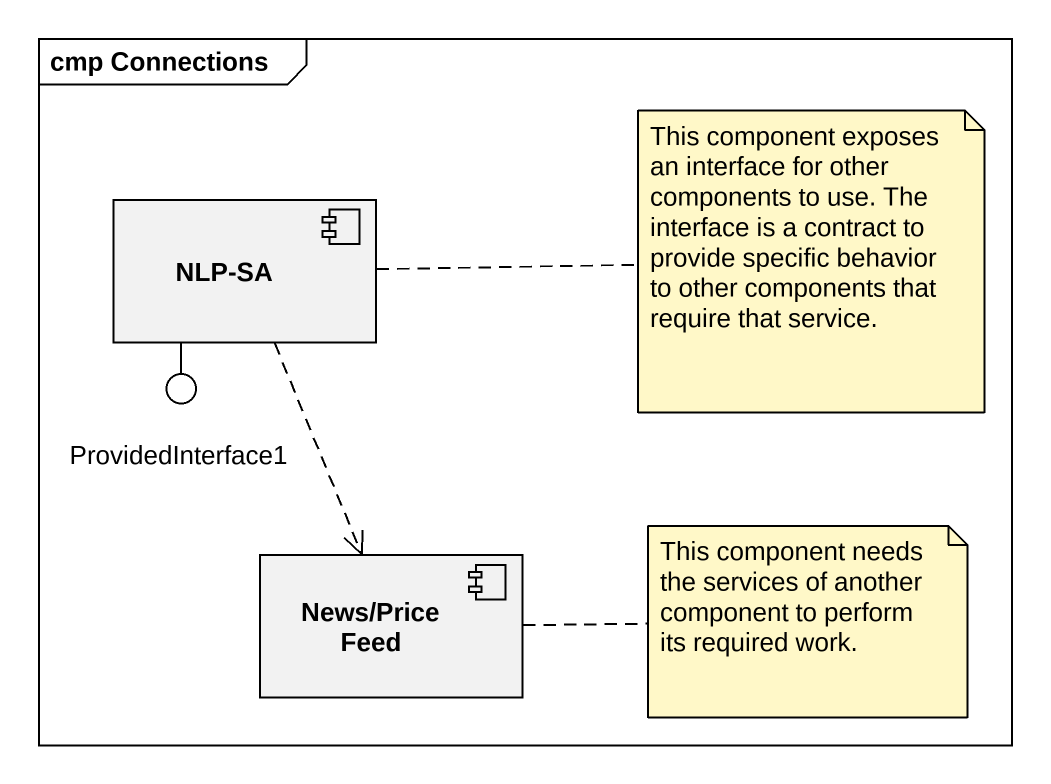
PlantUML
@startuml
mainframe cmp Connections
component "NLP-SA" as NLP_SA
() ProvidedInterface1
component "News/Price Feed" as News_Price_Feed
NLP_SA -- ProvidedInterface1
NLP_SA ..> News_Price_Feed
note right of NLP_SA : This component exposes an interface for other components to use. The interface is a contract to provide specific behavior to other components that require that service.
note right of News_Price_Feed : This component needs the services of another component to perform its required work.
@enduml
